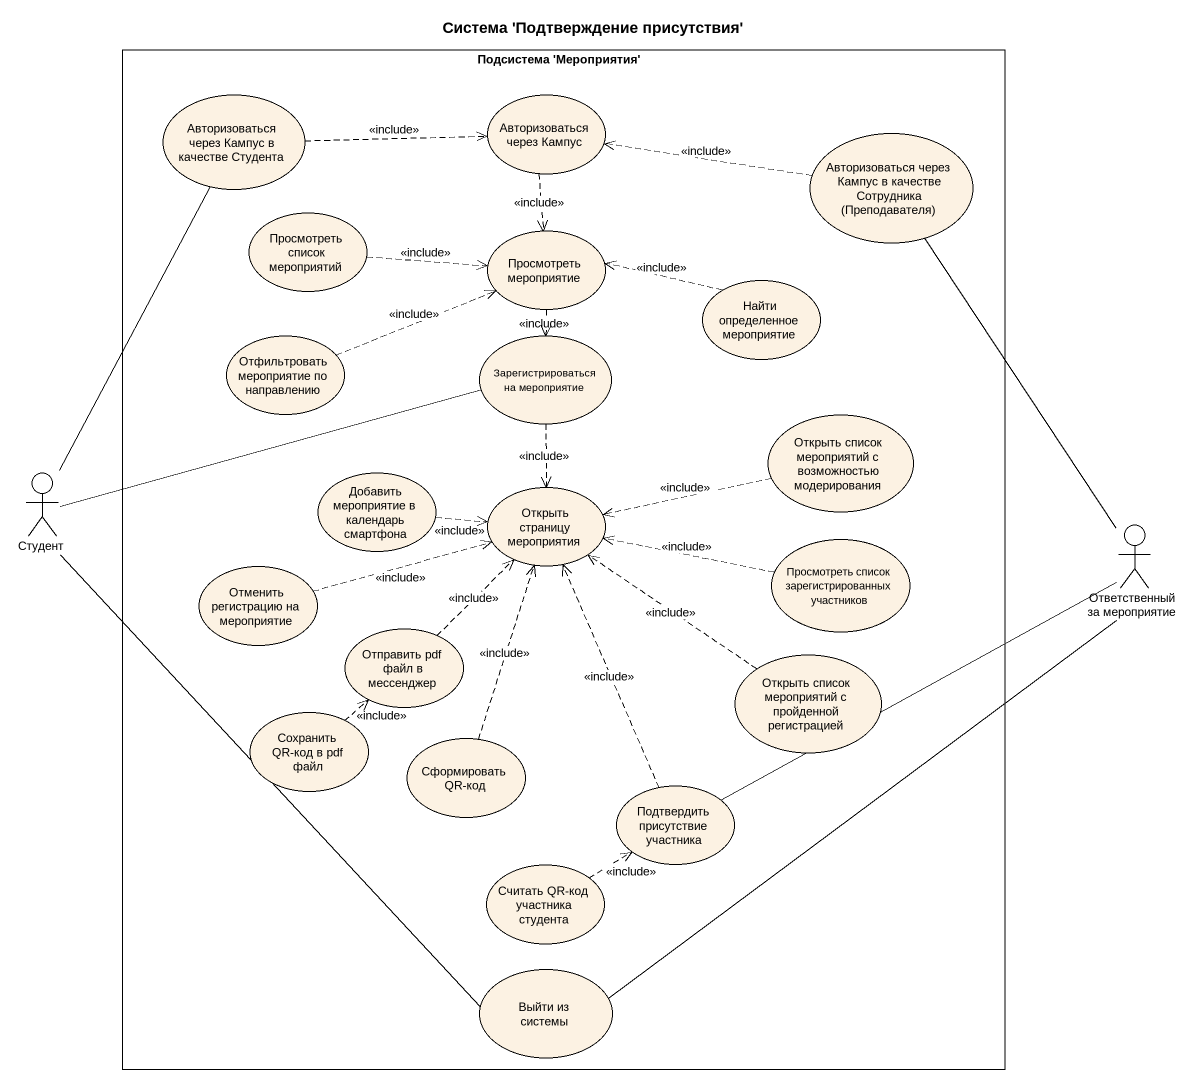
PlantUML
@startuml
title Система 'Подтверждение присутствия'
rectangle "Подсистема 'Мероприятия'" as Подсистема_Мероприятия {
  usecase "Авторизоваться через Кампус в качестве Студента" as Авторизоваться_через_Кампус
  usecase "Авторизоваться через Кампус" as Авторизоваться_через_Кампус_2
  usecase "Авторизоваться через Кампус в качестве Сотрудника (Преподавателя)" as Авторизоваться_через_Кампус_3
  usecase "Просмотреть список мероприятий" as Просмотреть_список
  usecase "Просмотреть мероприятие" as Просмотреть_мероприятие
  usecase "Найти определенное мероприятие" as Найти_определенное
  usecase "Отфильтровать мероприятие по направлению" as Отфильтровать_мероприятие
  usecase "Зарегистрироваться на мероприятие" as Зарегистрироваться_на
  usecase "Открыть список мероприятий с возможностью модерирования" as Открыть_список_мероприятий
  usecase "Добавить мероприятие в календарь смартфона" as Добавить_мероприятие_в
  usecase "Открыть страницу мероприятия" as Открыть_страницу_мероприятия
  usecase "Отменить регистрацию на мероприятие" as Отменить_регистрацию_на
  usecase "Просмотреть список зарегистрированных участников" as Просмотреть_список_2
  usecase "Отправить pdf файл в мессенджер" as Отправить_pdf_файл_в
  usecase "Открыть список мероприятий с пройденной регистрацией" as Открыть_список_мероприятий_2
  usecase "Сохранить QR-код в pdf файл" as Сохранить_QR_код_в_pdf_файл
  usecase "Сформировать QR-код" as Сформировать_QR_код
  usecase "Подтвердить присутствие участника" as Подтвердить_присутствие
  usecase "Считать QR-код участника студента" as Считать_QR_код_участника
  usecase "Выйти из системы" as Выйти_из_системы
}
actor Студент
actor "Ответственный за мероприятие" as Ответственный_за_мероприятие
Авторизоваться_через_Кампус .right.> Авторизоваться_через_Кампус_2 : <<include>>
Авторизоваться_через_Кампус_2 ..> Просмотреть_мероприятие : <<include>>
Авторизоваться_через_Кампус_3 .left.> Авторизоваться_через_Кампус_2 : <<include>>
Просмотреть_список .right.> Просмотреть_мероприятие : <<include>>
Просмотреть_мероприятие ..> Зарегистрироваться_на : <<include>>
Найти_определенное .left.> Просмотреть_мероприятие : <<include>>
Отфильтровать_мероприятие .right.> Просмотреть_мероприятие : <<include>>
Зарегистрироваться_на ..> Открыть_страницу_мероприятия : <<include>>
Открыть_список_мероприятий .left.> Открыть_страницу_мероприятия : <<include>>
Студент -up- Авторизоваться_через_Кампус
Студент -right- Зарегистрироваться_на
Студент -- Выйти_из_системы
Добавить_мероприятие_в .right.> Открыть_страницу_мероприятия : <<include>>
Ответственный_за_мероприятие -up- Авторизоваться_через_Кампус_3
Ответственный_за_мероприятие -left- Подтвердить_присутствие
Ответственный_за_мероприятие -- Выйти_из_системы
Отменить_регистрацию_на .right.> Открыть_страницу_мероприятия : <<include>>
Просмотреть_список_2 .left.> Открыть_страницу_мероприятия : <<include>>
Отправить_pdf_файл_в .up.> Открыть_страницу_мероприятия : <<include>>
Открыть_список_мероприятий_2 .up.> Открыть_страницу_мероприятия : <<include>>
Сохранить_QR_код_в_pdf_файл .up.> Отправить_pdf_файл_в : <<include>>
Сформировать_QR_код .up.> Открыть_страницу_мероприятия : <<include>>
Подтвердить_присутствие .up.> Открыть_страницу_мероприятия : <<include>>
Считать_QR_код_участника .up.> Подтвердить_присутствие : <<include>>
@enduml
